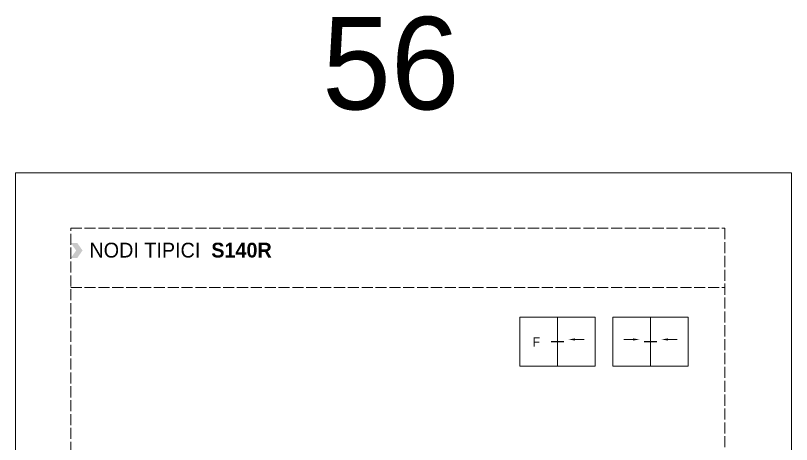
# Model space of a CAD drawing. Header units: millimetres. Extents: x -576 to 4430, y -1196 to 2690.
# Drawn here: x 1300 to 1510, y -967.5 to -851.5 of the extents above; entities that cross this region are included whole.
import ezdxf

# ---------------------------------------------------------------- set-up
doc = ezdxf.new("R2010")
doc.units = ezdxf.units.MM
doc.header["$LTSCALE"] = 0.25
doc.header["$MEASUREMENT"] = 0
doc.linetypes.add('ACAD_ISO02W100', pattern=[15, 12, -3])
doc.linetypes.add('DOT2', pattern=[0.125, 0, -0.125])
doc.layers.get('0').update_dxf_attribs({"lineweight": 5})
doc.layers.add('01_ALUK Logo', color=7, linetype='Continuous')
doc.layers.add('QUOTE', color=254, linetype='Continuous')
doc.layers.add('01_Dimension', color=251, linetype='Continuous', lineweight=9)
doc.layers.add('01_Text', color=40, linetype='Continuous', lineweight=25)
doc.layers.add('01_Fill Border Red', color=7, linetype='Continuous', lineweight=20, true_color=0xe2001a)
doc.layers.add('02_Block Frame', color=7, linetype='Continuous', lineweight=5, true_color=0xe2001a, plot=False)
doc.layers.add('02_Layout Grid', color=252, linetype='DOT2', lineweight=5, plot=False, transparency=0.5)
doc.styles.add('ALUK Main&Secondary Titles', font='GOTHIC.TTF')
doc.styles.add('Aluk Text', font='GOTHIC.TTF')
doc.styles.get("Standard").update_dxf_attribs({"font": 'arial.ttf'})

# ---------------------------------------------------------------- blocks, each defined once
blk = doc.blocks.new('A$C14581')
at = {"layer": '01_Text', "insert": (0, -0.19), "char_height": 2, "attachment_point": 7, "style": 'Aluk Text'}
blk.add_mtext_dynamic_manual_height_columns('{\\fPoppins|b0|i0|c0|p2;\\H0.875x;©  2025 AluK S.A. All rights reserved}', width=51.3351, gutter_width=204.25, heights=[0], dxfattribs=at)
blk = doc.blocks.new('AluK Logo')
at = {"layer": '01_ALUK Logo', "true_color": 0xe2001a}
h = blk.add_hatch(color=242, dxfattribs=at)
h.dxf.hatch_style = 1
h.paths.add_polyline_path([(18.02, 3.04), (19.92, 5.98), (17.56, 5.98), (15.66, 3.11), (15.66, 7.76), (13.58, 7.76), (13.58, 0), (15.66, 0), (15.66, 2.93), (17.53, 0), (20, 0)])
at = {"layer": '01_ALUK Logo', "true_color": 0x323338}
h = blk.add_hatch(color=250, dxfattribs=at)
h.dxf.hatch_style = 1
h.paths.add_polyline_path([(3.94, 0), (5.02, 0), (5.02, 5.96), (3.87, 5.96), (0, 0), (1.15, 0), (2.2, 1.63), (3.94, 1.63)])
h.paths.add_polyline_path([(3.95, 2.64), (2.86, 2.64), (3.95, 4.31)], flags=16)
h = blk.add_hatch(color=250, dxfattribs=at)
h.dxf.hatch_style = 1
h.paths.add_polyline_path([(6.62, 1.12), (6.62, 5.97), (5.53, 5.97), (5.53, 0), (8.38, 0), (8.38, 1.12)])
h = blk.add_hatch(color=250, dxfattribs=at)
h.dxf.hatch_style = 1
h.paths.add_polyline_path([(12.57, 5.97), (11.43, 5.97), (11.43, 2.02, -1), (9.65, 2.02), (9.65, 5.97), (8.52, 5.97), (8.52, 2.02, 0.999791), (12.57, 2.02)])
at = {"layer": '01_ALUK Logo', "color": 242, "lineweight": 0, "true_color": 0xe2001a}
blk.add_lwpolyline([(17.53, 0), (20, 0), (18.02, 3.04), (19.92, 5.98), (17.56, 5.98), (15.66, 3.11), (15.66, 7.76), (13.58, 7.76), (13.58, 0), (15.66, 0), (15.66, 2.93)], close=True, dxfattribs=at)
at = {"layer": '01_ALUK Logo', "color": 250, "lineweight": 0, "true_color": 0x323338}
for points in [[(2.2, 1.63), (3.94, 1.63), (3.94, 0), (5.02, 0), (5.02, 5.96), (3.87, 5.96), (0, 0), (1.15, 0)], [(2.86, 2.64), (3.95, 4.31), (3.95, 2.64)], [(8.38, 0), (8.38, 1.12), (6.62, 1.12), (6.62, 5.97), (5.53, 5.97), (5.53, 0)]]:
    blk.add_lwpolyline(points, close=True, dxfattribs=at)
blk.add_lwpolyline([(9.65, 2.02), (9.65, 5.97), (8.52, 5.97), (8.52, 2.02, 1), (12.57, 2.02), (12.57, 5.97), (11.43, 5.97), (11.43, 2.02, -1)], format="xyb", close=True, dxfattribs=at)
at = {"layer": '01_ALUK Logo', "color": 242, "lineweight": 0, "true_color": 0xe2001a, "insert": (16.69, 7.28), "char_height": 1.06, "attachment_point": 5}
blk.add_mtext_dynamic_manual_height_columns('®', width=0.2845, gutter_width=0.756, heights=[0], dxfattribs=at)
blk = doc.blocks.new('PAGE pari')
at = {"layer": '02_Block Frame', "linetype": 'ACAD_ISO02W100'}
blk.add_line((14.93, 266), (191.93, 266), dxfattribs=at)
at = {"layer": '02_Block Frame'}
blk.add_lwpolyline([(0, 0), (0, 297), (210, 297), (210, 0)], close=True, dxfattribs=at)
at = {"layer": '02_Block Frame', "linetype": 'ACAD_ISO02W100'}
blk.add_lwpolyline([(14.93, 15), (14.93, 282), (191.93, 282), (191.93, 15)], close=True, dxfattribs=at)
at = {"layer": '02_Layout Grid', "color": 6, "ltscale": 0.25}
blk.add_line((127, 5), (127, -5), dxfattribs=at)
at = {"layer": '01_ALUK Logo', "xscale": 0.9841678626162992, "yscale": 0.9841678626162992, "zscale": 0.9841678626162992}
blk.add_blockref('AluK Logo', (172.32, 5), dxfattribs=at)
at = {"layer": '01_Text'}
blk.add_blockref('A$C14581', (127, 5), dxfattribs=at)

msp = doc.modelspace()

# ---------------------------------------------------------------- linework, layer by layer
at = {"layer": '01_Dimension', "color": 8}
for p, q in [((1446.667, -946.323), (1446.667, -933.061)), ((1471.857, -946.323), (1471.857, -933.061))]:
    msp.add_line(p, q, dxfattribs=at)
at = {"layer": '01_Dimension'}
for p, q in [((1451.123, -939.092), (1453.87, -939.092)), ((1467.401, -939.092), (1464.654, -939.092)), ((1476.313, -939.092), (1479.06, -939.092))]:
    msp.add_line(p, q, dxfattribs=at)
at = {"layer": '01_Dimension', "color": 8}
for points in [[(1456.862, -946.323), (1436.472, -946.323), (1436.472, -933.061), (1456.862, -933.061)], [(1482.052, -946.323), (1461.662, -946.323), (1461.662, -933.061), (1482.052, -933.061)]]:
    msp.add_lwpolyline(points, close=True, dxfattribs=at)
at = {"layer": '01_Dimension'}
for points in [[(1451.423, -938.792), (1451.423, -939.392), (1449.623, -939.092)], [(1467.101, -938.792), (1467.101, -939.392), (1468.901, -939.092)], [(1476.613, -938.792), (1476.613, -939.392), (1474.813, -939.092)]]:
    msp.add_solid(points, dxfattribs=at)
at = {"layer": '01_Fill Border Red'}
for points in [[(1318.141, -915.029), (1316.412, -915.029), (1316.73, -913.029), (1315, -913.029)], [(1316.73, -917.029), (1315, -917.029), (1318.141, -915.029), (1316.412, -915.029)]]:
    msp.add_solid(points, dxfattribs=at)
at = {"layer": 'QUOTE', "color": 3}
for p, q in [((1448.384, -939.692), (1444.949, -939.692)), ((1473.575, -939.692), (1470.14, -939.692))]:
    msp.add_line(p, q, dxfattribs=at)

# ---------------------------------------------------------------- block references
msp.add_blockref('PAGE pari', (1300, -1191))

# ---------------------------------------------------------------- texts
at = {"layer": '01_Text', "ltscale": 0.25, "style": 'Aluk Text'}
for s, width, insert, char_height, attachment_point in [('56', 46.83298, (1382.981, -851.871), 25, 1), ('F', 3.17792, (1441.964, -938.514), 2.5, 3)]:
    msp.add_mtext_dynamic_manual_height_columns(s, width=width, gutter_width=12.5, heights=[0], dxfattribs=dict(at, insert=insert, char_height=char_height, attachment_point=attachment_point))
at = {"layer": '01_Text', "insert": (1320.001, -914.96), "char_height": 4, "attachment_point": 4, "style": 'ALUK Main&Secondary Titles'}
msp.add_mtext_dynamic_manual_height_columns('NODI TIPICI  {\\fCentury Gothic|b1|i0|c0|p34;S140R}', width=120.62971, gutter_width=15, heights=[0], dxfattribs=at)

doc.saveas('drawing.dxf')
